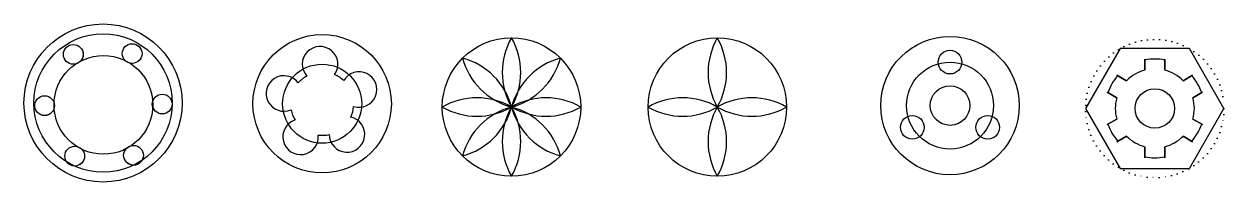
# Model space of a CAD drawing. Header units: millimetres. Extents: x 1422 to 2029, y 1932 to 2012.
import ezdxf

# ---------------------------------------------------------------- set-up
doc = ezdxf.new("R2010")
doc.units = ezdxf.units.MM
doc.linetypes.add('ACAD_ISO07W100', pattern=[3, 0, -3])

# ---------------------------------------------------------------- blocks, each defined once
blk = doc.blocks.new('*U4')
blk.add_circle((5, 5), 5)
blk = doc.blocks.new('*U5')
at = {"color": 0, "linetype": 'ByBlock', "lineweight": -2, "transparency": 16777216}
for p, rotation in [((1494.16, 1964.67), 59.99999999999999), ((1499.16, 1969.67), 120), ((1490.49, 1978.33), 240), ((1485.49, 1973.33), 300.0000000000001), ((1497.32, 1976.5), 180)]:
    blk.add_blockref('*U4', p, dxfattribs=dict(at, rotation=rotation))
blk.add_blockref('*U4', (1487.32, 1966.5), dxfattribs=at)
blk = doc.blocks.new('*U2')
blk.add_blockref('*U5', (-1492.32, -1971.5))
blk = doc.blocks.new('*U3')
at = {"color": 0, "linetype": 'ByBlock', "lineweight": -2, "transparency": 16777216}
for p, rotation in [((1447.36, 1996.64), 120), ((1477.1, 1997.05), 59.99999999999999), ((1432.85, 1970.68), 180), ((1448.07, 1945.13), 239.9999999999999), ((1477.81, 1945.54), 299.9999999999999)]:
    blk.add_blockref('*U2', p, dxfattribs=dict(at, rotation=rotation))
blk.add_blockref('*U2', (1492.32, 1971.5), dxfattribs=at)
blk = doc.blocks.new('*U7')
for centre, start, end in [((30.31, 0), 150, 210), ((-30.31, 0), 330, 30)]:
    blk.add_arc(centre, 35, start, end)
blk = doc.blocks.new('*U8')
at = {"color": 0, "linetype": 'ByBlock', "lineweight": -2, "transparency": 16777216}
blk.add_blockref('*U7', (1668.99, 1987.49), dxfattribs=at)
for p, rotation in [((1656.62, 1982.37), 45.00000000000001), ((1681.37, 1982.37), 315), ((1651.49, 1969.99), 90), ((1656.62, 1957.62), 135), ((1681.37, 1957.62), 225), ((1686.49, 1969.99), 270), ((1668.99, 1952.49), 180)]:
    blk.add_blockref('*U7', p, dxfattribs=dict(at, rotation=rotation))
blk = doc.blocks.new('*U9')
for centre, start, end in [((30.31, 0), 150, 210), ((-30.31, 0), 330, 30)]:
    blk.add_arc(centre, 35, start, end)
blk = doc.blocks.new('*U10')
at = {"color": 0, "linetype": 'ByBlock', "lineweight": -2, "transparency": 16777216}
blk.add_blockref('*U9', (1773.09, 1987.49), dxfattribs=at)
for p, rotation in [((1755.59, 1969.99), 90.00000000000001), ((1790.59, 1969.99), 270), ((1773.09, 1952.49), 180)]:
    blk.add_blockref('*U9', p, dxfattribs=dict(at, rotation=rotation))
blk = doc.blocks.new('*U11')
blk.add_circle((0, 0), 6)
blk = doc.blocks.new('*U12')
at = {"color": 0, "linetype": 'ByBlock', "lineweight": -2, "transparency": 16777216}
blk.add_blockref('*U11', (1890.79, 1992.71), dxfattribs=at)
for p, rotation in [((1871.74, 1959.71), 120), ((1909.85, 1959.71), 240)]:
    blk.add_blockref('*U11', p, dxfattribs=dict(at, rotation=rotation))

msp = doc.modelspace()

# ---------------------------------------------------------------- linework, layer by layer
for p, q in [((1976.86, 1999.57), (1959.36, 1969.26)), ((2011.86, 1999.57), (1976.86, 1999.57)), ((2029.36, 1969.26), (2011.86, 1999.57)), ((1959.36, 1969.26), (1976.86, 1938.95)), ((2011.86, 1938.95), (2029.36, 1969.26)), ((1976.86, 1938.95), (2011.86, 1938.95))]:
    msp.add_line(p, q)
at = {"linetype": 'ByBlock'}
for p, q in [((1989.36, 1994.26), (1989.36, 1988.62)), ((1989.36, 1988.62), (1989.36, 1994.26)), ((1999.36, 1994.26), (1999.36, 1988.62)), ((1999.36, 1988.62), (1999.36, 1994.26)), ((1975.21, 1986.09), (1980.09, 1983.27)), ((1980.09, 1983.27), (1975.21, 1986.09)), ((2013.51, 1986.09), (2008.63, 1983.27)), ((2008.63, 1983.27), (2013.51, 1986.09)), ((1970.21, 1977.43), (1975.09, 1974.61)), ((1975.09, 1974.61), (1970.21, 1977.43)), ((2018.51, 1977.43), (2013.63, 1974.61)), ((2013.63, 1974.61), (2018.51, 1977.43)), ((1970.21, 1961.09), (1975.09, 1963.91)), ((1975.09, 1963.91), (1970.21, 1961.09)), ((2018.51, 1961.09), (2013.63, 1963.91)), ((2013.63, 1963.91), (2018.51, 1961.09)), ((1975.21, 1952.43), (1980.09, 1955.25)), ((1980.09, 1955.25), (1975.21, 1952.43)), ((2013.51, 1952.43), (2008.63, 1955.25)), ((2008.63, 1955.25), (2013.51, 1952.43)), ((1989.36, 1944.26), (1989.36, 1949.89)), ((1989.36, 1949.89), (1989.36, 1944.26)), ((1999.36, 1944.26), (1999.36, 1949.89)), ((1999.36, 1949.89), (1999.36, 1944.26))]:
    msp.add_line(p, q, dxfattribs=at)
for centre, radius in [((1462.41, 1972.02), 40), ((1462.41, 1972.02), 35), ((1573.21, 1971.66), 35), ((1668.99, 1969.99), 35), ((1668.99, 1969.99), 35), ((1773.09, 1969.99), 35), ((1773.09, 1969.99), 35), ((1890.79, 1970.71), 35), ((1462.59, 1971.09), 25), ((1573.21, 1971.66), 20), ((1890.79, 1970.71), 22), ((1890.79, 1970.71), 22), ((1890.79, 1970.71), 22), ((1890.79, 1970.71), 10), ((1994.36, 1969.26), 10)]:
    msp.add_circle(centre, radius)
at = {"linetype": 'ACAD_ISO07W100'}
msp.add_circle((1994.36, 1969.26), 35, dxfattribs=at)
for centre, radius, start, end in [((1572.17, 1991.63), 9, 324.30903, 221.67341), ((1994.36, 1969.26), 25, 78.46304, 101.53696), ((1553.9, 1976.84), 9, 36.30903, 293.67341), ((1573.21, 1971.66), 16, 119.03778, 138.94466), ((1573.21, 1971.66), 16, 119.03778, 138.94466), ((1573.21, 1971.66), 16, 47.03778, 66.94466), ((1573.21, 1971.66), 16, 47.03778, 66.94466), ((1591.89, 1978.83), 9, 252.30903, 149.67341), ((1994.36, 1969.26), 25, 138.46304, 161.53696), ((1994.36, 1969.26), 20, 104.47751, 135.52249), ((1994.36, 1969.26), 20, 44.47751, 75.52249), ((1994.36, 1969.26), 25, 18.46304, 41.53696), ((1994.36, 1969.26), 20, 164.47751, 195.52249), ((1994.36, 1969.26), 20, 344.47751, 15.52249), ((1573.21, 1971.66), 16, 191.03778, 210.94466), ((1573.21, 1971.66), 16, 191.03778, 210.94466), ((1573.21, 1971.66), 16, 335.03778, 354.94466), ((1573.21, 1971.66), 16, 335.03778, 354.94466), ((1562.32, 1954.89), 9, 108.30903, 5.67341), ((1585.8, 1956.12), 9, 180.30903, 77.67341), ((1994.36, 1969.26), 25, 198.46304, 221.53696), ((1994.36, 1969.26), 25, 318.46304, 341.53696), ((1573.21, 1971.66), 16, 263.03778, 282.94466), ((1573.21, 1971.66), 16, 263.03778, 282.94466), ((1994.36, 1969.26), 20, 224.47751, 255.52249), ((1994.36, 1969.26), 20, 284.47751, 315.52249), ((1994.36, 1969.26), 25, 258.46304, 281.53696)]:
    msp.add_arc(centre, radius, start, end)

# ---------------------------------------------------------------- block references
for name in ['*U3', '*U8', '*U10', '*U12']:
    msp.add_blockref(name, (0, 0))

doc.saveas('drawing.dxf')
